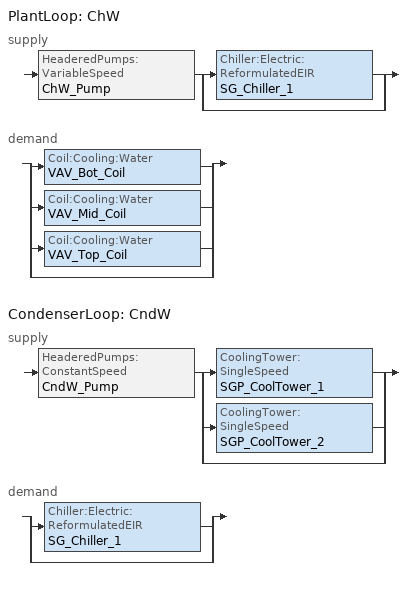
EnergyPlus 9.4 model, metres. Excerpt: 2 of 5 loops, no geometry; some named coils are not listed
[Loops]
PlantLoop 'ChW'
 supply: HeaderedPumps:VariableSpeed 'ChW_Pump' > split
  | Chiller:Electric:ReformulatedEIR 'SG_Chiller_1'
  | bypass
 demand: split
  | Coil:Cooling:Water 'VAV_Bot_Coil'
  | Coil:Cooling:Water 'VAV_Mid_Coil'
  | Coil:Cooling:Water 'VAV_Top_Coil'
  | bypass
CondenserLoop 'CndW'
 supply: HeaderedPumps:ConstantSpeed 'CndW_Pump' > split
  | CoolingTower:SingleSpeed 'SGP_CoolTower_1'
  | CoolingTower:SingleSpeed 'SGP_CoolTower_2'
  | bypass
 demand: split
  | Chiller:Electric:ReformulatedEIR 'SG_Chiller_1'
  | bypass
[Sizing:Plant] Loop Design Temperature Difference {deltaC}=5.5
Name | Loop Type | Design Loop Exit Temperature {C}
ChW | Cooling | 6.7
CndW | Condenser | 29.5
[HeaderedPumps:ConstantSpeed]
CndW_Pump: Total Design Flow Rate {m3/s}=0.16576; Number of Pumps in Bank=2; Flow Sequencing Control Scheme=Sequential; Design Pump Head {Pa}=150000; Design Power Consumption {W}=34424.3; Motor Efficiency=0.926; Fraction of Motor Inefficiencies to Fluid Stream=0; Pump Control Type=Intermittent
[HeaderedPumps:VariableSpeed]
ChW_Pump: Total Design Flow Rate {m3/s}=0.12288; Number of Pumps in Bank=2; Flow Sequencing Control Scheme=Sequential; Design Pump Head {Pa}=2e+05; Design Power Consumption {W}=33806.54; Motor Efficiency=0.932; Fraction of Motor Inefficiencies to Fluid Stream=0; Coefficient 1 of the Part Load Performance Curve=0.0205; Coefficient 2 of the Part Load Performance Curve=0.4101; Coefficient 3 of the Part Load Performance Curve=0.5753; Coefficient 4 of the Part Load Performance Curve=0; Minimum Flow Rate Fraction=0; Pump Control Type=Intermittent
[Chiller:Electric:ReformulatedEIR]
SG_Chiller_1: Reference Capacity {W}=2.28787e+06; Reference COP {W/W}=6.286; Reference Leaving Chilled Water Temperature {C}=6.67; Reference Leaving Condenser Water Temperature {C}=31.74; Reference Chilled Water Flow Rate {m3/s}=0.119575; Reference Condenser Water Flow Rate {m3/s}=0.141168; Cooling Capacity Function of Temperature Curve=WC_Cent_2010_Pb_CapFT; Electric Input to Cooling Output Ratio Function of Temperature Curve=WC_Cent_2010_Pb_EIRFT; Electric Input to Cooling Output Ratio Function of Part Load Ratio Curve Type=LeavingCondenserWaterTemperature; Electric Input to Cooling Output Ratio Function of Part Load Ratio Curve=WC_Cent_Gt600_2010_Pa_EIRFPLR; Minimum Part Load Ratio=0.1; Maximum Part Load Ratio=1; Optimum Part Load Ratio=1; Minimum Unloading Ratio=0.1; Fraction of Compressor Electric Consumption Rejected by Condenser=1; Leaving Chilled Water Lower Temperature Limit {C}=2; Chiller Flow Mode Type=ConstantFlow; Design Heat Recovery Water Flow Rate {m3/s}=0; Sizing Factor=1.15
[CoolingTower:SingleSpeed] Design Water Flow Rate {m3/s}=Autosize; Design Air Flow Rate {m3/s}=Autosize; Design Fan Power {W}=Autosize; Design U-Factor Times Area Value {W/K}=Autosize; Free Convection Regime Air Flow Rate {m3/s}=Autocalculate; Free Convection Regime Air Flow Rate Sizing Factor=0.125; Free Convection Regime U-Factor Times Area Value {W/K}=Autocalculate; Free Convection U-Factor Times Area Value Sizing Factor=0.1; Performance Input Method=UFactorTimesAreaAndDesignWaterFlowRate; Heat Rejection Capacity and Nominal Capacity Sizing Ratio=1.25; Free Convection Nominal Capacity Sizing Factor=0.1; Basin Heater Capacity {W/K}=0; Basin Heater Setpoint Temperature {C}=2; Evaporation Loss Factor {percent/K}=0.2; Drift Loss Percent {percent}=0.008; Blowdown Concentration Ratio=3; Capacity Control=FanCycling; Number of Cells=3; Cell Control=MinimalCell; Cell Minimum  Water Flow Rate Fraction=0.33; Cell Maximum Water Flow Rate Fraction=2.5; Sizing Factor=0.575
SGP_CoolTower_1; SGP_CoolTower_2
[PlantLoop]
ChW: Fluid Type=Water; Plant Equipment Operation Scheme=ChW_Loop_Operation_Scheme_List; Maximum Loop Temperature {C}=98; Minimum Loop Temperature {C}=1; Maximum Loop Flow Rate {m3/s}=Autosize; Minimum Loop Flow Rate {m3/s}=0; Plant Loop Volume {m3}=AutoCalculate; Load Distribution Scheme=UniformLoad; Common Pipe Simulation=None
[CondenserLoop]
CndW: Fluid Type=Water; Condenser Equipment Operation Scheme=CndW_Loop_Operation_Scheme_List; Maximum Loop Temperature {C}=80; Minimum Loop Temperature {C}=5; Maximum Loop Flow Rate {m3/s}=Autosize; Minimum Loop Flow Rate {m3/s}=0; Condenser Loop Volume {m3}=Autocalculate; Load Distribution Scheme=SequentialLoad
[PlantEquipmentList]
ChW_Equipment_List_1: SG_Chiller_1
[CondenserEquipmentList]
CndW_Equipment_List_1: SGP_CoolTower_1
CndW_Equipment_List_2: SGP_CoolTower_1, SGP_CoolTower_2
[PlantEquipmentOperation:CoolingLoad] Load Range 1 Lower Limit {W}=0
Name | Load Range 1 Upper Limit {W} | Range 1 Equipment List | Load Range 2 Lower Limit {W} | Load Range 2 Upper Limit {W} | Range 2 Equipment List
ChW_Operation_Scheme | 2800000 | ChW_Equipment_List_1
CndW_Operation_Scheme | 1400000 | CndW_Equipment_List_1 | 1400000 | 1e+14 | CndW_Equipment_List_2
[PlantEquipmentOperationSchemes]
ChW_Loop_Operation_Scheme_List: Control Scheme 1=ChW_Operation_Scheme; Control Scheme 1 Schedule=Sch_Always_On
[CondenserEquipmentOperationSchemes]
CndW_Loop_Operation_Scheme_List: Control Scheme 1=CndW_Operation_Scheme; Control Scheme 1 Schedule=Sch_Always_On
[SetpointManager:Scheduled] Control Variable=Temperature
Name | Schedule | Setpoint Node or NodeList
ChW_Loop_Setpoint_Manager | Sch_ChW_Loop_Temp | ChW_Supply_Outlet_Node
CndW_Loop_Setpoint_Manager | Sch_CndW_Loop_Temp | CndW_Supply_Outlet_Node
ChW_Loop_Demand_Inlet_Setpoint_Manager | Sch_ChW_Loop_Temp | ChW_Demand_Inlet_Node
[Schedule:Compact]
Sch_Always_On: Through: 12/31, For: AllDays, Until: 24:00, 1
Sch_ChW_Loop_Temp: Through: 12/31, For: SummerDesignDay, Until: 24:00, 6.7, For: AllOtherDays, Until: 24:00, 8.7
Sch_CndW_Loop_Temp: Through: 12/31, For: AllDays, Until: 24:00, 29.5
[Curve:Bicubic]
WC_Cent_Gt600_2010_Pa_EIRFPLR: Coefficient1 Constant=-0.136053; Coefficient2 x=0.0086427; Coefficient3 x**2=3.85558e-06; Coefficient4 y=1.024034; Coefficient5 y**2=0.0604744; Coefficient6 x*y=-0.00894786; Coefficient7 x**3=0; Coefficient8 y**3=0.057066; Coefficient9 x**2*y=0; Coefficient10 x*y**2=0; Minimum Value of x=31.13; Maximum Value of x=36.52; Minimum Value of y=0.19; Maximum Value of y=1.03
[Curve:Biquadratic] Minimum Value of x=5; Maximum Value of x=10; Minimum Value of y=17.78; Maximum Value of y=46.11
Name | Coefficient1 Constant | Coefficient2 x | Coefficient3 x**2 | Coefficient4 y | Coefficient5 y**2 | Coefficient6 x*y
WC_Cent_2010_Pb_CapFT | 0.536234 | 0.005581 | -0.0013654 | 0.0488966 | -0.0012018 | 0.0010523
WC_Cent_2010_Pb_EIRFT | 1.08218 | 0.0042977 | -0.0013182 | -0.0260781 | 0.0008256 | -0.0006013
